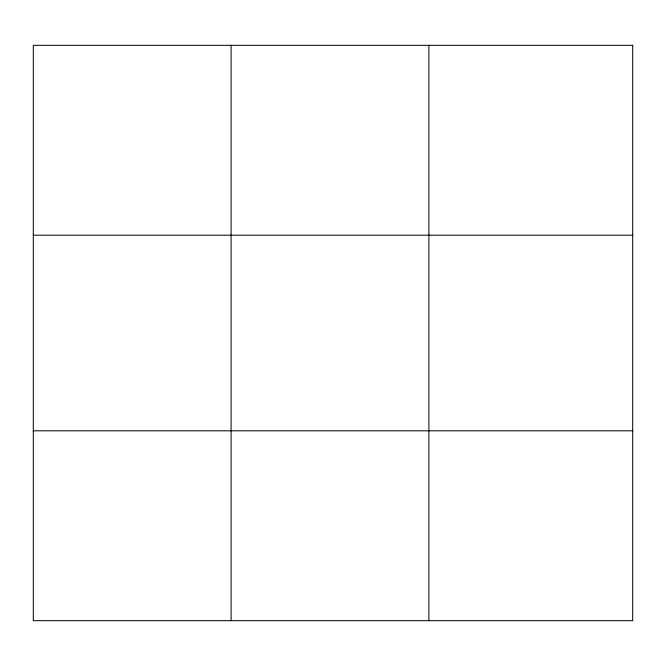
<?xml version="1.0" encoding="UTF-8"?>
<svg xmlns="http://www.w3.org/2000/svg" width="666" height="666" viewBox="0 0 666 666"><rect width="100%" height="100%" fill="white"/><g stroke="black" fill="none" stroke-linecap="round" stroke-linejoin="round"><path stroke-width="1" d="M231.102 620.67L231.102 45.33M428.904 620.67L428.904 45.33M33.3 235.19L632.7 235.19M33.3 430.81L632.7 430.81M632.7 45.33L632.7 620.67L33.3 620.67L33.3 45.33L632.7 45.33"/></g></svg>
